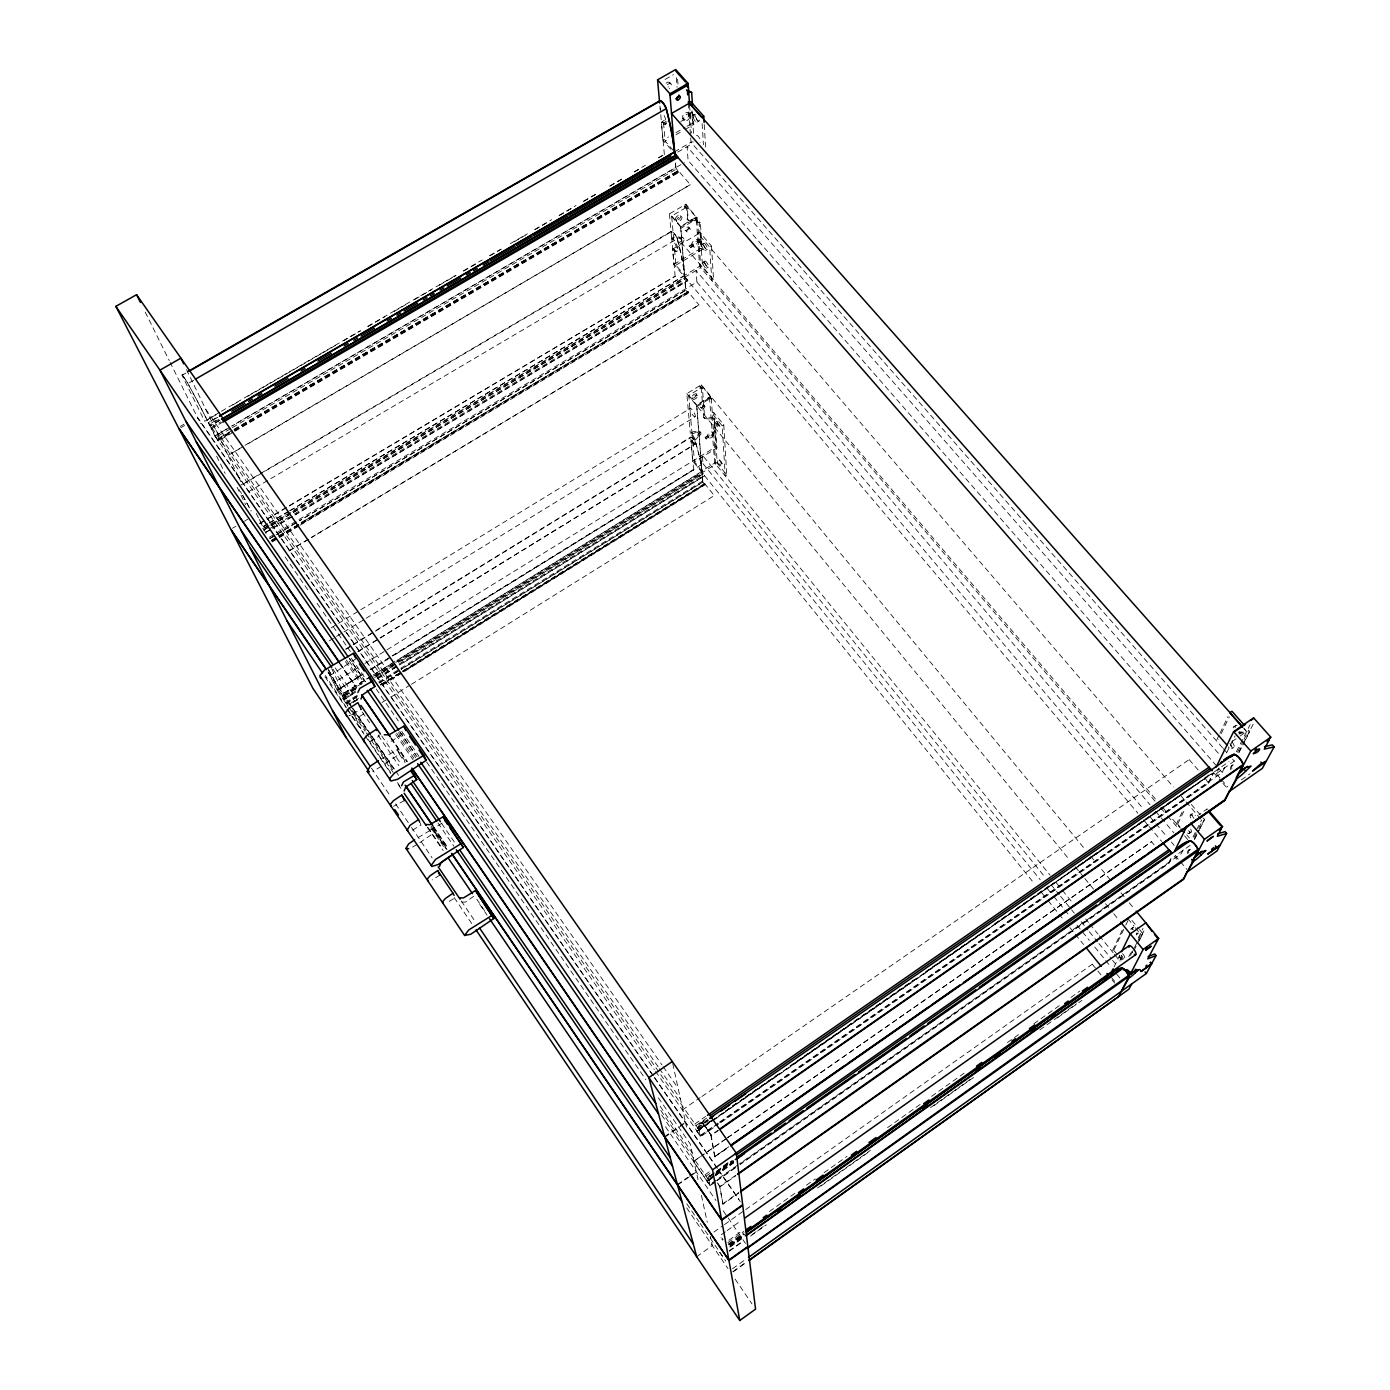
<?xml version="1.0" encoding="UTF-8"?>
<svg xmlns="http://www.w3.org/2000/svg" width="1390" height="1390" viewBox="0 0 1390 1390"><rect width="100%" height="100%" fill="white"/><g stroke="black" fill="none" stroke-linecap="round" stroke-linejoin="round"><path stroke-width="0.75" stroke-dasharray="5 3.75" d="M697.606 220.35L700.769 267.714L292.421 510.964M711.437 399.191L708.605 397.592L711.402 399.017M672.569 249.14A8.827 2.624 60.8 0 0 676.965 249.557A8.827 2.624 60.8 0 0 671.631 238.507L672.534 237.968A8.74 4.57 -42.4 0 1 678.963 237.065L679.918 237.62A3.492 1.824 -42.5 0 1 682.942 238.368A3.492 1.824 -42.5 0 1 679.519 242.242L679.415 242.381A8.74 4.57 -42.4 0 1 673.472 248.671L672.569 249.14L673.924 264.326L1137.906 813.254M680.561 243.737L680.614 243.632A3.492 1.824 -42.5 0 0 684.106 239.723A3.492 1.824 -42.5 0 0 681.083 238.993L680.127 238.42A8.74 4.57 -42.3 0 0 673.698 239.41L672.534 238.037L673.82 239.636A8.827 2.624 60.8 0 1 677.868 249.018A8.827 2.624 60.8 0 1 674.706 249.905L673.472 248.602L674.636 250.026A8.74 4.57 -42.3 0 0 680.561 243.737L679.449 242.26M690.986 441.151L691.751 440.682A7.471 3.405 -39.8 0 0 696.894 435.504L696.929 435.418A2.989 1.355 -39.9 0 0 699.952 432.203A2.989 1.355 -39.9 0 0 697.38 431.908L696.564 431.56A7.471 3.405 -39.8 0 0 691.073 432.846L690.291 433.28A7.506 1.963 58.9 0 1 694.861 442.402A7.506 1.963 58.9 0 1 690.986 441.151L692.724 461.063L1034.49 883.814M697.936 436.651L697.902 436.738A7.489 3.405 -39.8 0 1 692.759 441.968L691.768 440.734L692.828 441.881A7.506 1.981 58.9 0 0 695.625 441.933A7.506 1.981 58.9 0 0 692.185 434.288L691.073 432.811L692.081 434.097A7.489 3.405 -39.8 0 1 697.572 432.794L698.388 433.141A2.989 1.355 -39.9 0 1 700.96 433.437A2.989 1.355 -39.9 0 1 698.006 436.634L696.998 435.4M1092.314 964.243L1101.505 975.485M1154.117 844.894L1151.58 841.68L727.265 1137.958M1189.215 759.652L1198.493 770.355M1122.251 930.171L1112.139 951.455L1113.755 950.308L1124.84 927.06M1125.761 925.115L1128.541 919.311M1182.091 812.177L1175.714 825.469L1177.643 824.131L1184.958 808.928M1219.047 735.154L1216.372 740.748L1218.474 739.289M1219.951 733.277L1227.995 716.51M1221.167 733.677L1229.264 716.875M1205.113 778L1208.518 783.265L720.107 1123.051M1205.46 778.157L697.085 1131.217M1114.085 966.953L1119.853 955.191M1119.94 960.316L1121.834 956.511M1171.005 859.142L1168.834 863.468L740.088 1164.525M1208.518 783.265L1213.4 773.448M1208.327 782.796L1213.209 772.979L933.524 967.11M1168.66 863.068L1171.058 858.255M1220.09 778.105L1216.233 773.674L1219.065 768.01M1226.588 752.894L1235.067 735.883M1128.784 956.702L1130.696 952.915M1138.254 937.902L1143.032 928.416M1183.168 849.846L1181.239 853.668L739.775 1163.586M719.725 1121.956L1222.227 772.423L1225.997 764.952M1130.47 955.434L1137.211 942.125M1138.167 940.213L1142.007 932.603L1139.505 929.562M1133.875 950.725L1136.742 945.078M1137.698 943.202L1145.325 928.173M1139.435 940.335L1142.319 934.636M1192.985 836.954L1195.782 831.463M1196.72 829.622L1201.672 819.909M1206.815 809.762L1207.267 808.876L1199.066 814.61M1236.318 751.799L1250.114 724.677M1194.01 837.371L1197.832 829.899M1198.788 828.04L1201.638 822.428M1237.482 752.199L1243.112 741.183M1244.05 739.358L1248.724 730.167A2.815 2.467 20.4 0 1 1248.324 733.677L1244.05 728.864M1194.531 838.761L1204.835 818.641M1238.959 751.99L1253.867 722.852M1194.392 839.647L1199.153 830.334M1200.109 828.475L1203.931 821.021M1238.855 752.841L1244.484 741.86M1245.423 740.019L1249.176 732.686M725.354 1231.835L720.037 1235.606L721.062 1237.795M215.971 414.759L204.712 421.292L181.916 374.97L185.739 372.729M715.225 422.195L717.327 426.939L720.055 426.313L716.806 421.222L715.225 422.195L717.553 424.471M716.806 421.222L718.335 427.46M717.761 460.75C716.284 465.268 724.85 467.613 721.549 462.071C716.84 457.101 719.551 462.714 720.767 465.841M719.29 459.812L722.296 464.903M1240.332 731.453L1238.612 732.86M1240.367 733.52L1243.251 731.974L1240.401 734.876M1136.377 934.028L1138.254 933.003L1136.169 935.036M732.565 1268.74L746.691 1258.662M732.93 1271.624L747.003 1261.512M733.121 1271.885L747.247 1261.72M728.951 1244.745L743.337 1234.598M729.125 1245.023L744.241 1234.337M730.202 1244.815L744.432 1234.598M730.375 1245.023L744.484 1234.998M730.15 1245.683L744.276 1235.623M730.236 1246.239L744.449 1235.884M729.889 1246.795L744.015 1236.753M730.063 1247.073L744.206 1237.031M729.125 1250.861L743.372 1240.731M752.042 1234.546L766.307 1224.416M817.494 1187.998L870.453 1150.347M930.466 1107.656L971.071 1078.779M1039.894 1029.834L1076.52 1003.789M729.316 1251.174L743.424 1241.148M750.478 1236.127L766.342 1224.851M821.004 1185.965L870.383 1150.851M933.854 1105.71L974.407 1076.85M1057.269 1017.914L1081.959 1000.348M727.126 1230.584L741.304 1220.542M696.703 1256.699L712.34 1245.596L710.325 1236.318M1119.471 955.955A3.388 0.99 53.3 0 0 1122.877 959.169L1124.493 958.005M728.881 1240.28L742.972 1230.219M769.417 1211.507L795.862 1192.655M806.443 1185.218L815.27 1178.894M824.079 1172.691L846.997 1156.358M887.532 1127.638L922.821 1102.531M931.613 1096.345L966.884 1071.238M1007.42 1042.535L1012.737 1038.695M1014.474 1037.531L1019.791 1033.691M1033.865 1023.752L1062.099 1003.649M1070.873 997.464L1079.735 991.122M727.908 1242.695L743.772 1231.436M728.238 1244.12L744.102 1232.843M728.986 1244.259L743.077 1234.181M1131.199 928.624L1132.902 927.443M713.869 1232.113L722.713 1225.789M724.485 1224.59L743.928 1210.777M745.7 1209.578L1092.366 964.156M735.658 1175.384L719.707 1186.591L722.974 1204.209L738.907 1192.967M722.974 1204.209L719.933 1186.904L735.883 1175.697M722.748 1203.879L738.681 1192.568M705.998 1176.166L711.332 1172.43M723.669 1165.689L730.758 1160.719M709.699 1175.992L730.984 1161.067M714.373 1172.952L707.284 1178.025L708.796 1180.388M716.18 1171.805L732.165 1160.494M710.898 1175.384A256.299 19.669 55.7 0 0 708.605 1179.068L707.649 1178.477L714.686 1173.455M716.458 1172.222L732.461 1160.998M715.78 1173.247L733.555 1160.789M716.006 1173.594L733.764 1161.137M713.765 1175.471L706.711 1180.649L693.523 1161.415L704.174 1153.978M715.572 1174.428L733.277 1161.779M733.503 1162.11L707.006 1181.326L714.199 1176.183M715.277 1181.934L709.96 1185.67L706.798 1181.083L713.904 1176.096M715.694 1174.845L733.468 1162.37M715.815 1175.158L733.712 1162.492M708.813 1180.423L714.13 1176.652M715.92 1175.436L733.677 1162.944M1190.083 845.398L1175.349 855.736L1179.172 860.271M661.657 1115.041L709.63 1184.732L738.003 1164.82M709.96 1185.67L715.172 1181.361M716.823 1180.301L738.229 1165.168M739.845 1164.125L1169.303 862.53M717.049 1180.701L738.316 1165.758M1188.433 850.332L1189.423 849.638M693.541 1161.501L704.191 1154.065M1190.396 814.992L1192.359 813.636M1241.357 779.877L1250.097 773.778M714.686 1156.688L728.881 1146.663L714.686 1156.688L727.37 1148.349M677.417 1184.558L687.668 1177.399M689.37 1176.201L696.216 1171.423L690.239 1143.97L656.984 1095.789M677.555 1185.062L696.321 1171.944L697.989 1179.623M1189.128 833.514L1191.056 832.176M705.043 1174.776L710.36 1170.971M655.576 1071.342L700.126 1135.595L717.952 1123.19M1231.696 765.768L1232.774 765.021M718.161 1123.606L700.247 1136.255L699.083 1128.889A285.906 24.725 55.6 0 1 702.819 1123.572M719.846 1122.616L1209.091 782.101M696.842 1130.852L700.508 1136.707L718.335 1124.302M714.668 1156.602L710.916 1135.196L718.039 1130.244M714.929 1157.053L711.176 1135.543L718.3 1130.591M727.248 1137.871L1151.58 841.68M1231.627 748.81L1233.747 747.334M694.93 1123.989L705.581 1116.483M695.973 1125.518L706.659 1118.099M700.056 1123.485L707.18 1118.533M700.317 1123.867L707.441 1118.915M711.385 1120.531L698.84 1128.541A286.583 24.794 55.6 0 1 702.576 1123.19L707.927 1119.489M706.398 1121.105L697.38 1127.464L698.822 1129.253M708.083 1120.149L697.398 1127.568L699.083 1130.209M697.728 1128.037L708.396 1120.618M732.739 1105.762L736.3 1103.278M745.214 1097.092L779.078 1073.567M789.763 1066.147L852.139 1022.814M853.912 1021.563L914.603 979.342M925.306 971.923L983.998 931.196M994.701 923.759L1051.865 883.988M1071.325 870.522L1119.61 836.919M1130.296 829.5L1188.937 788.825M1204.974 777.67L1212.097 772.718M711.072 1120.983L696.876 1131.008L1229.09 761.598M725.406 1111.183L782.483 1071.534M793.186 1064.097L852.053 1023.196M862.756 1015.777L919.815 976.11M930.518 968.674L987.595 929.024M994.736 924.072L1054.193 882.581M1060.726 878.219L1205.199 777.844M696.998 1131.651L714.808 1119.263M715.103 1119.106L932.151 968.257M1216.233 773.674L1234.268 761.129A2.728 2.398 21 0 0 1235.276 759.235M1233.729 726.883L1235.901 725.389M682.282 1110.037L700.126 1097.614M701.915 1096.467L1189.284 759.496M1238.942 734.198L1241.114 732.704M1231.905 741.669L1238.473 737.134M1240.106 736.005L1246.656 731.453L1243.789 728.204M664.611 1136.62L678.529 1126.977M680.266 1125.761L685.496 1122.147L672.743 1063.576M664.785 1137.228L685.618 1122.773L686.538 1127.012M419.763 842.635L434.879 832.315L433.176 828.579L417.521 837.979M473.712 896.324L465.389 902.075L461.636 902.127M441.951 823.089L432.307 829.691L428.19 829.76M385.447 763.527L399.312 754.179L397.262 749.679L379.939 759.809M402.561 733.833L391.806 741.096L387.237 741.2M355.91 658.877L326.389 677.747M453.522 898.757L447.424 902.475M439.848 875.179L432.203 879.87M416.931 844.512L410.867 848.143M404.438 800.623L393.596 806.27M381.242 766.411L372.815 771.398M353.46 714.304L349.012 715.555L361.174 709.491M363.728 713.887L356.396 718.474M382.094 702.454L389.426 697.884M391.32 696.859L409.616 685.322M411.492 684.297L714.269 495.552L704.886 483.928L402.978 671.526M371.026 676.218L341.662 694.548L347.882 706.137L337.04 689.979L362.79 674.063M394.916 661.432L372.902 675.21L395.055 661.64M371.165 676.426L341.749 694.635L341.089 693.401M375.456 631.147L691.091 437.311A5.16 1.355 58.9 0 1 695.556 442.785L695.869 443.514A162.109 40.171 59.6 0 1 701.707 470.168L702.002 471.557L396.897 660.493L701.846 471.384L702.732 482.104L704.956 484.867L403.274 672.204M356.031 688.849L343.156 696.963L342.218 695.591L364.371 681.865M373.597 676.148L393.891 663.586M395.75 662.439L715.746 464.225L711.193 396.862L696.755 405.689L702.871 482.156L704.799 484.537L403.065 671.874M355.319 687.963L342.409 695.973L341.61 694.427M375.613 675.401L395.907 662.822M397.748 661.692L702.141 473.139M355.892 688.693L343.069 696.824M376.204 676.113L396.515 663.534M398.357 662.387L703.132 473.799L398.548 662.665M374.553 677.521L396.654 663.69M344.008 698.197L356.865 690.222M377.072 677.712L397.262 665.184M399.104 664.038L704.035 475.067M355.597 692.151L344.616 699.118L355.649 692.272M377.646 678.494L397.853 665.966M399.695 664.82L704.695 475.745L399.729 664.941M377.698 678.615L397.905 666.088M345.571 702.541L358.464 694.548M378.706 681.986L398.947 669.424M400.789 668.277L702.645 481.027M346.006 703.427L357.039 696.581M379.105 682.907L399.33 670.345M401.171 669.216L702.732 482.104L401.276 669.302M346.093 703.531L357.126 696.685M379.209 682.994L399.434 670.432M349.307 704.139L358.516 698.423M380.617 684.714L400.859 672.135M402.7 670.988L704.713 483.511L704.956 484.867M353.077 702.054L358.655 698.631M380.704 684.905L401.015 672.343M402.787 671.196L704.869 483.703M353.286 702.384L358.742 698.84M380.843 685.114L401.102 672.552M382.841 684.436L401.241 673.021M383.032 684.766L401.432 673.351M726.727 474.928L725.215 475.867L722.209 425.809L711.298 412.552A1.859 1.581 -4.5 0 1 713.921 412.847L723.79 424.836L726.727 474.928L717.257 463.287L713.921 412.847M357.491 668.017L333.531 682.82L348.16 704.313M364.875 663.464L385.152 650.937M387.011 649.808L715.92 446.746L714.929 431.734L712.479 433.228A2.971 1.338 -40 0 1 710.168 436.286A2.971 1.338 -40 0 1 707.632 436.217L705.216 437.711L706.224 438.927L708.639 437.45A2.971 1.338 -40 0 0 711.176 437.503A2.971 1.338 -40 0 0 713.487 434.462L715.92 432.95L714.929 431.734M717.257 463.287A1.79 1.546 -4.4 0 0 714.755 463.009L701.88 470.984L694.461 461.81L716.91 447.962L715.92 432.95M370.14 669.511L390.364 657.001M392.206 655.854L703.01 463.669L702.332 455.138L1045.575 877.82M337.144 690.17L363.068 674.272L337.284 690.396L328.144 671.822M370.365 669.615L390.781 657.157L370.522 669.841M392.536 655.924L693.627 469.855L392.675 656.132M722.209 425.809L723.79 424.836M705.216 437.711L707.58 435.574A2.971 1.338 -40 0 1 709.908 432.516A2.971 1.338 -40 0 1 712.445 432.585L714.877 431.091L714.008 418.095L703.688 417.382L701.081 386.924L699.726 386.82L699.865 388.575M357.977 651.51L378.288 639M380.13 637.871L695.869 443.514M358.099 651.649L378.41 639.139M380.252 638.01L696.008 443.636A5.438 1.425 58.9 0 0 693.228 438.927A5.438 1.425 58.9 0 0 690.691 437.103L375.283 630.904M706.224 438.927L708.587 436.808A2.971 1.338 -40 0 1 710.898 433.732A2.971 1.338 -40 0 1 713.452 433.802L715.885 432.307L714.008 418.095M329.187 640.912L334.729 637.524M336.571 636.377L342.114 632.989M343.973 631.859L364.302 619.401M366.143 618.272L695.07 416.826A4.865 1.303 59.1 0 0 692.394 410.05A4.865 1.303 59.1 0 0 690.361 411.058A4.865 1.303 59.1 0 0 695.07 416.826M345.78 649.043L351.305 645.638M353.147 644.508L373.441 632.033M345.936 649.286L351.479 645.881M353.321 644.751L373.615 632.294M331.185 627.828L336.728 624.44M338.569 623.311L358.933 610.87M360.774 609.741L690.135 408.469M701.88 470.984L696.581 404.924L710.221 396.602M696.824 406.697L711.263 397.87L701.255 384.839L686.834 393.613L690.291 433.28M701.324 385.847L699.726 386.82L702.471 388.696L704.713 418.616L715.033 419.328M692.081 434.097L688.762 395.403L702.367 387.115M288.998 550.84L309.414 538.59M311.273 537.478L699.101 304.862L311.343 537.652M289.085 550.996L309.483 538.764M269.208 537.27L274.89 534.055M276.645 532.822L297.199 520.729M298.954 519.513L696.911 282.083L696.077 270.511L1149.964 804.688M269.816 538.503L297.651 521.875L269.903 538.59M242.903 484.276L671.544 231.626A6.133 1.842 60.8 0 1 676.739 237.725L677.104 238.628A192.324 53.254 61.5 0 1 684.297 273.865L685.704 290.128L299.51 520.764L685.878 290.163L680.735 227.039L669.441 213.852L685.965 204.156L697.38 218.612L680.839 228.36M271.363 540.345L276.94 537.009M278.799 535.897L293.672 527.019M301.109 522.571L688.172 291.622L301.23 522.831M271.484 540.623L299.423 523.908M271.658 540.849L277.236 537.53M279.095 536.418L299.545 524.186M301.404 523.074L688.206 291.935L699.101 305.053M279.164 536.575L299.615 524.343M301.474 523.231L688.206 292.126M271.936 541.527L277.496 538.208M279.355 537.096L688.102 292.804L685.878 290.163M272.179 541.926L277.739 538.608M279.599 537.496L298.172 526.393M300.031 525.281L688.293 293.203L687.998 291.413M711.541 246.099L713.539 279.581L711.767 280.641L709.717 247.177L711.541 246.099L700.265 232.964A2.137 1.738 -4.7 0 0 697.259 232.669L1173.386 786.966M259.6 523.335L265.264 520.086M267.054 518.904L675.14 276.262L267.21 519.148M259.756 523.578L265.351 520.26M703.01 262.206L704.799 261.146M674.602 249.8L675.94 265.16L684.558 275.324L699.622 266.359A2.085 1.72 -4.7 0 1 702.541 266.654L713.539 279.581M267.453 523.839L261.945 527.314L267.61 524.065M269.382 522.883L287.921 511.642M289.867 510.686L684.488 275.515L687.824 280.606L295.184 514.926M269.469 522.953L288.095 511.868M289.954 510.755L684.523 275.689M262.658 528.686L290.562 512.059M264.778 528.113L290.805 512.615M292.664 511.503L684.87 277.861M263.527 529.955L269.121 526.636M270.981 525.524L291.431 513.327M293.29 512.215L685.895 278.487M263.735 530.25L269.243 526.775M271.189 525.82L291.57 513.466M293.498 512.528L686 278.452M270.286 528.322L292.612 515.012M294.471 513.9L687.06 279.877M706.52 268.253L708.309 267.175M265.334 532.509L270.911 529.19M272.77 528.078L293.255 515.864M295.114 514.752L687.824 280.606M265.421 532.683L270.998 529.347M272.857 528.235L293.325 516.038M676.548 251.451L677.434 250.912M689.197 246.447L691.994 244.779A3.458 1.79 -42.6 0 0 694.965 245.213A3.458 1.79 -42.6 0 0 697.641 241.443L700.456 239.775L701.62 241.113L698.788 242.798A3.458 1.79 -42.5 0 1 696.129 246.569A3.458 1.79 -42.5 0 1 693.158 246.134L690.343 247.802L689.197 246.447L691.942 243.91A3.458 1.79 -42.6 0 1 694.6 240.14A3.458 1.79 -42.6 0 1 697.572 240.574L700.404 238.906L699.222 221.375L687.094 219.012C688.867 217.883 685.687 200.803 684.419 208.865M690.343 247.802L693.089 245.266A3.458 1.79 -42.6 0 1 695.764 241.495A3.458 1.79 -42.6 0 1 698.736 241.93L701.568 240.244L700.386 222.73L699.222 221.375M701.811 244.379L703.618 243.302M673.924 264.326L701.029 248.237L700.456 239.775M232.53 528.252L235.935 526.219M244.449 521.18L247.837 519.148M675.94 265.16L702.176 249.574L701.62 241.113M705.373 250.513L707.18 249.436M680.735 227.039L697.293 217.292M248.185 491.973L677.278 238.733A6.464 1.929 60.8 0 0 674.011 233.138A6.464 1.929 60.8 0 0 671.092 231.47L240.835 485.093M698.423 233.781L682.073 243.459L1155.75 799.372M685.965 204.156L684.245 206.554L687.338 208.726L688.276 220.367L700.386 222.73M673.698 239.41L671.665 216.023L687.251 206.849M684.558 275.324L680.579 226.431L696.182 217.222M243.181 446.416L228.29 455.364L239.514 448.796M245.04 445.321L690.413 184.609L247.003 444.418M232.165 430.431L217.17 439.171L217.865 440.595L232.842 431.856M234.041 429.336L678.529 170.57L234.198 429.666M217.327 439.501L232.339 430.692M217.5 439.744L232.495 431.004M234.371 429.91L678.563 170.953L690.43 184.835M217.605 439.952L232.599 431.213M234.458 430.118L678.581 171.178M234.719 430.761L678.476 171.995M217.813 417.226L208.361 422.595L218.143 441.047L233.12 432.307M234.98 431.213L678.685 172.464L678.337 170.345M230.653 428.711L215.589 437.381L209.212 424.211L218.612 418.772M677.729 152.101L692.22 143.674M218.908 419.415L209.525 424.871L208.274 422.421L217.639 416.983M219.637 420.267L210.255 425.722L209.247 424.106L659.451 1072.871M219.759 420.44L210.376 425.896L209.212 424.228M211.402 427.373L220.767 421.935M223.304 421.761L212.079 428.276M214.859 435.887L229.854 427.164M675.401 163.603L675.731 167.478L231.73 426.07L684.349 162.613M229.923 427.286L214.964 435.991L654.325 1069.553M232.425 427.564L676.044 169.215L675.523 162.943M670.831 149.269L662.926 140.182L668.486 136.967M675.888 132.693L685.148 127.341M686.99 126.264L692.55 123.05L691.872 112.972L688.78 114.745A3.805 2.12 -44.8 0 1 685.878 119.036A3.805 2.12 -44.8 0 1 682.629 118.306L683.88 119.731A3.805 2.102 -44.8 0 0 687.129 120.461A3.805 2.102 -44.8 0 0 690.031 116.169L693.124 114.397L691.872 112.972M697.068 122.129L699.048 120.982M673.16 150.276L665.132 141.05L668.712 138.983M675.888 134.83L683.046 130.695M684.853 129.652L693.801 124.475L693.124 114.397M180.214 426.417L183.949 424.245M180.856 427.686L184.592 425.514M219.533 412.326L204.712 421.292M221.41 411.249L360.358 330.733M367.759 326.355L456.059 275.22M463.443 270.841L482.191 259.947M489.697 255.604L501.095 249.088M510.339 243.632L527.366 233.85M534.733 229.472L551.622 219.69M559.11 215.328L575.999 205.529M583.505 201.185L596.797 193.558M609.776 185.947L622.911 178.32M634.17 171.787L645.412 165.254M658.547 157.643L664.351 154.377L658.756 157.869M232.842 404.959L240.348 400.615M247.854 396.254L336.033 345.102M343.538 340.741L360.427 330.942M367.933 326.598L384.822 316.798M394.204 311.36L405.463 304.827M414.846 299.371L431.734 289.572M439.223 285.228L456.111 275.429M463.617 271.067L476.753 263.457M489.888 255.83L501.147 249.296M514.283 241.686L525.542 235.153M534.924 229.715L546.183 223.182M559.301 215.554L572.437 207.944M583.696 201.411L596.831 193.783M609.967 186.173L621.226 179.64M634.361 172.013L641.867 167.669M674.497 151.805L690.969 142.249A2.276 1.824 -4.8 0 1 693.228 141.988M662.926 140.182L661.327 122.077L663.655 122.859A9.782 3.093 62.2 0 0 667.044 121.225M665.619 124.144L666.609 123.588M688.71 113.719L691.803 111.93L693.054 113.354L689.961 115.144A3.805 2.12 -44.8 0 0 686.712 114.397A3.805 2.12 -44.8 0 0 683.811 118.706L682.542 117.264A3.805 2.12 -44.8 0 1 685.444 112.972A3.805 2.12 -44.8 0 1 688.71 113.719L689.961 115.144M680.805 121.503L683.88 119.731M693.176 115.353L695.156 114.206M193.61 380.426L187.859 383.518A224.224 14.856 58.4 0 1 207.423 420.718L208.448 422.664M185.947 373.059L182.125 375.283L183.028 376.082M665.045 79.439L673.438 74.66M412.535 830.16L421.014 825.034L420.319 823.314M369.844 741.652L379.331 736.074L378.897 734.858M1155.038 801.179L699.622 266.359L696.268 218.491L694.357 218.299L697.572 220.107M709.421 397.314L714.755 463.009L1050.058 875.161M719.898 426.487L717.57 424.211M669.598 82.41L670.884 83.869M703.027 1123.624L704.4 1125.361M688.206 112.694L689.475 114.119M688.78 114.745L690.031 116.169M692.55 123.05L693.801 124.475M683.133 119.314L684.384 120.739M1222.557 747.785L690.969 142.249L688.311 104.128M1223.252 748.584L1228.274 754.301M1232.548 759.183L1234.268 761.129M1218.37 753.293L687.094 146.662L688.085 160.441L1222.227 772.423M662.3 121.503L663.569 123.015A9.626 5.421 -44.6 0 0 665.567 121.642M1221.376 779.582L1227.804 786.949M1213.47 772.44L1221.602 781.805M1222.974 783.352L1228.395 789.59M664.368 154.603L659.903 105.223L660.198 109.376M678.685 172.464L675.731 167.478M687.094 219.012L688.276 220.367M686.069 205.477L697.38 218.612M695.799 218.108L697.537 220.906L695 218.091M685.461 206.624L687.338 208.726M695.556 218.056L696.755 219.446M685.027 206.519L687.424 209.16M684.784 206.502L685.965 207.875M684.523 206.519L685.704 207.892M694.687 218.178L695.869 219.568M1191.334 804.48L1203.549 818.71M1180.457 795.202L1203.149 821.924A2.537 2.259 22.6 0 0 1204.07 819.839M680.666 215.676A3.353 1.772 -42.8 0 1 677.521 220.193A3.353 1.772 -42.8 0 1 676.009 217.431A3.353 1.772 -42.8 0 1 680.666 215.676L681.847 217.049A3.353 1.772 -42.8 0 1 678.685 221.566A3.353 1.772 -42.8 0 1 677.191 218.803A3.353 1.772 -42.8 0 1 681.847 217.049M700.404 238.906L701.568 240.244M688.936 227.352A2.241 1.182 -42.7 0 1 686.816 230.358A2.241 1.182 -42.7 0 1 685.826 228.533A2.241 1.182 -42.7 0 1 688.936 227.352L690.118 228.742A2.241 1.164 -42.7 0 1 687.998 231.748A2.241 1.164 -42.7 0 1 687.007 229.923A2.241 1.164 -42.7 0 1 690.118 228.742M697.433 240.088L698.736 241.93M697.641 241.443L698.788 242.798M685.444 230.149L686.643 231.539M701.029 248.237L702.176 249.574M675.471 219.863L676.635 221.236M671.665 216.023L680.579 226.431M691.942 243.91L693.089 245.266M691.994 244.779L693.158 246.134M692.133 245.266L693.297 246.621M682.803 237.586L683.967 238.941M689.127 245.578L690.274 246.934M679.658 237.794L680.822 239.167M1177.643 824.131L1180.266 827.224M1186.852 834.938L1189.475 838.031M1162.77 807.607L1166.992 812.559M1172.621 819.162L1179.641 827.415M1160.65 807.781L1166.28 814.384M1167.687 816.034L1178.39 828.596M1184.558 835.859L1187.72 839.56M1155.577 811.308L1173.855 832.801M696.911 282.083L1143.344 808.928M1150.364 817.216L1154.569 822.185M1155.976 823.836L1165.81 835.442M1171.423 842.062L1174.22 845.381M1180.457 861.783L1186.834 869.323M1143.501 819.874L1161.675 841.384M1174.185 856.171L1176.826 859.315M675.158 276.454L671.092 231.47M685.704 290.128L688.293 293.203M684.818 277.236L686 278.643M701.255 384.839L1085.121 849.394M1090.629 856.084L1096.154 862.756M1101.679 869.445L1111.322 881.121M1120.983 892.814L1127.881 901.172M1129.271 902.84L1134.779 909.512M710.186 397.471L711.385 399.625M701.081 386.924L702.35 388.401M709.856 397.314L711.089 398.652M700.612 386.75L702.506 388.87M700.404 386.733L701.446 388.001M709.161 397.366L710.221 398.635M703.688 417.382L704.713 418.616M699.969 386.767L701.238 388.001M708.9 397.471L709.943 398.739M1131.964 920.406L1138.254 928.034M696.546 394.117A2.919 1.373 -40.3 0 1 693.766 397.853A2.919 1.373 -40.3 0 1 692.481 395.855A2.919 1.373 -40.3 0 1 696.546 394.117L697.572 395.386A2.919 1.355 -40.3 0 1 694.809 399.104A2.919 1.355 -40.3 0 1 693.523 397.106A2.919 1.355 -40.3 0 1 697.572 395.386M1127.759 918.564L1134.066 926.227M1135.335 927.756L1141.642 935.418A2.172 1.981 26.5 0 0 1142.007 932.603M703.827 404.977A1.946 0.904 -40.2 0 1 701.967 407.461A1.946 0.904 -40.2 0 1 701.116 406.141A1.946 0.904 -40.2 0 1 703.827 404.977L704.869 406.245A1.946 0.904 -40.2 0 1 703.01 408.73A1.946 0.904 -40.2 0 1 702.159 407.409A1.946 0.904 -40.2 0 1 704.869 406.245M700.786 407.409L701.828 408.677M691.994 397.766L693.019 399.017M688.762 395.403L696.581 404.924M686.834 393.613L1069.709 860.097M1075.217 866.804L1083.47 876.864M1084.86 878.549L1095.859 891.963M1105.502 903.691L1112.382 912.083M1113.755 913.751L1119.263 920.458M714.877 431.091L715.885 432.307M712.34 432.238L713.452 433.802M712.479 433.228L713.487 434.462M707.58 435.574L708.587 436.808M703.583 1124.267L705.13 1126.3M707.632 436.217L708.744 437.798M715.92 446.746L716.91 447.962M705.164 437.068L706.172 438.284M699.83 431.63L700.838 432.863M697.154 432.064L698.162 433.298M1113.755 950.308L1117.734 955.191M1119.054 956.824L1121.695 960.073M1055.549 881.903L1061.022 888.627M1062.394 890.312L1071.985 902.11M1085.677 918.946L1088.422 922.317M1089.795 924.002L1098.013 934.097M1099.386 935.783L1113.095 952.636M1114.45 954.322L1120.045 961.168M1051.048 884.561L1059.249 894.656M1060.622 896.341L1074.296 913.178M1081.125 921.605L1087.97 930.032M1089.343 931.717L1097.544 941.812M1098.899 943.497L1111.218 958.648M1112.573 960.334L1115.319 963.704M703.01 463.669L1040.189 879.714M1047.018 888.141L1052.473 894.865M1053.846 896.55L1063.402 908.348M1064.775 910.033L1068.858 915.089M1077.059 925.184L1089.343 940.352M1094.799 947.094L1104.355 958.874M1105.728 960.56L1111.183 967.301M1116.639 974.043L1120.74 979.081M1111.496 977.465L1115.544 982.487M1041.301 892.241L1046.757 898.982M1048.112 900.668L1057.651 912.466M1059.024 914.151L1063.107 919.207M1069.918 927.634L1074.001 932.69M1075.356 934.375L1083.54 944.488M1112.07 979.794L1114.728 983.077M693.645 469.994L690.691 437.103M702.124 472.687L703.132 473.938L702.002 471.557M182.872 375.786L183.497 376.707M705.025 1126.074L706.711 1128.489M183.358 376.447L184.053 377.472M705.842 1127.186L707.545 1129.705M722.227 1238.299L723.078 1239.515M205.772 409.338L661.97 1064.948M663.204 1066.738L678.077 1088.109M215.989 430.413L658.148 1066.842M659.381 1068.632L680.44 1098.934M660.684 1074.661L699.031 1129.896L700.126 1135.595M653.352 1075.738L197.033 416.653L170.171 362.46M654.586 1077.528L717.118 1167.843M718.352 1169.615L739.028 1199.483M717.223 1168.417L197.675 417.938L200.508 423.672M718.439 1170.172L740.314 1201.777M259.2 519.408L265.351 528.322M285.054 556.886L309.692 592.574M317.076 603.277L322.011 610.418M323.245 612.191L350.332 651.458M376.204 688.936L398.357 721.045M426.695 762.085L645.898 1079.717M351.322 658.235L366.091 679.641M401.78 731.418L418.998 756.403M660.128 1106.249L692.133 1152.658M399.851 731.679L417.087 756.699M660.754 1110.471L708.744 1180.145L709.63 1184.732M399.799 731.852L415.801 755.065M349.238 661.119L363.989 682.559M398.426 732.6L415.662 757.62M346.284 659.972L362.269 683.202M396.706 733.26L413.907 758.28M345.467 661.501L361.417 684.697M395.768 734.667L412.952 759.652M665.515 1126.769L715.972 1200.526M723.252 1210.777L727.022 1216.598M728.169 1217.918L745.44 1243.39M340.706 664.264L356.657 687.529M391.007 737.621L406.957 760.886M339.977 663.534L355.91 686.782M391.459 738.611L407.392 761.842M339.316 663.047L356.5 688.102M390.851 738.212L406.818 761.477M397.262 749.679L406.592 763.301M399.312 754.179L405.115 762.658M183.949 377.263L184.644 378.358M335.216 667.878L357.23 700.074M381.694 735.831L401.258 764.448M441.603 823.453L455.069 843.122M332.905 669.111L354.902 701.307M362.234 712.028L369.566 722.765M378.115 735.293L398.878 765.682M437.972 822.915L453.852 846.163M328.839 673.09L352.087 707.18M353.303 708.97L370.435 734.094M371.651 735.901L398.565 775.377M434.028 827.432L447.493 847.17M328.092 672.239L370.852 734.997M372.068 736.787L394.065 769.052M433.176 826.442L447.841 847.952M349.95 704.869L368.228 731.713M369.445 733.503L393.822 769.278M432.829 826.529L447.458 847.987M433.176 828.579L446.989 848.856M353.043 711.489L368.906 734.771M370.14 736.578L394.534 772.406M431.143 826.164L447.007 849.464M342.218 695.591L343.156 696.963M434.879 832.315L446.329 849.134M348.838 707.406L365.066 731.157M366.282 732.947L393.092 772.336M430.883 827.832L445.495 849.307M686.799 1203.775L698.979 1221.671M700.195 1223.461L725.789 1261.06M719.638 1252.321L722.192 1255.795M346.458 707.614L325.364 675.54M347.656 709.369L363.277 732.339M368.159 739.515L391.355 773.622M397.453 782.587L399.886 786.184M427.964 827.45L442.611 848.995M476.787 899.243L486.552 913.595M686.712 1207.91L727.943 1268.549M735.154 1279.13L751.955 1303.837M324.965 676.756L345.693 707.215M346.909 709.004L363.971 734.094M365.188 735.901L390.781 773.535M398.096 784.29L401.745 789.659M427.338 827.293L443.184 850.593M479.741 904.369L487.056 915.124M239.08 489.662L239.723 490.67M371.391 768.079L390.816 796.818M395.681 803.993L410.259 825.556M411.475 827.345L432.134 857.891M461.289 900.998L475.867 922.543M454.217 897.61L472.392 924.541M707.562 1129.67L708.431 1130.956M184.575 378.202L185.304 379.348M721.775 1238.942L722.574 1240.193M185.27 379.244L187.337 382.58M240.296 491.487L241.547 493.485M708.344 1130.921L709.23 1132.225M717.414 1182.821L718.213 1183.985M718.109 1183.88L718.873 1185.062M709.126 1132.138L711.176 1135.543M718.734 1184.906L719.464 1186.052M709.821 1133.284L710.916 1135.196M187.268 382.511L187.98 383.657A224.746 14.89 58.4 0 1 207.597 420.979M719.29 1185.844L719.933 1186.904M145.22 312.125L169.215 360.514M216.614 456.128L225.128 473.33M237.099 487.299L245.683 504.709M217.344 439.431L218.143 441.047M186.486 369.618L238.142 476.023M238.733 477.257L242.451 484.919M256.281 513.379L266.463 534.368M331.671 668.694L348.56 703.479M351.948 710.446L360.827 728.76M701.429 1195.417L707.267 1222.279M709.734 1185.27L708.831 1179.398A255.691 19.634 55.7 0 1 710.568 1175.697M663.534 122.754L665.132 141.05M669.441 213.852L671.631 238.507M692.741 441.794L694.461 461.81M704.713 483.511L704.799 484.537M677.608 79.143L678.042 84.894M676.322 77.701L677.052 87.292M689.579 105.275L691.49 133.006M692.011 110.783L693.575 134.083M700.265 232.964L702.541 266.654M702.141 123.641L703.427 144.699M704.244 124.614L705.634 147.774M1230.775 769.834A11.346 4.378 52.8 0 1 1234.581 766.046M1231.87 769.07A11.329 4.378 52.8 0 1 1235.675 765.282M1229.907 743.476A4.431 1.738 53.1 0 1 1231.94 748.463A4.431 1.738 53.1 0 1 1228.204 746.899M1233.277 727.787A4.5 1.79 53.1 0 1 1235.623 727.335M1239.046 731.626A4.5 1.79 53.1 0 1 1239.411 733.295M1241.565 731.783A4.5 1.807 53.1 0 1 1239.202 732.235M1235.449 726.292A4.5 1.807 53.1 0 1 1237.048 725.441M1232.044 741.999A4.431 1.738 53.1 0 1 1234.077 746.986A4.431 1.738 53.1 0 1 1230.341 745.422M667.409 84.634A3.701 2.102 -45.3 0 1 671.231 84.304A3.701 2.102 -45.3 0 1 669.355 88.56M666.123 83.192A3.701 2.102 -45.3 0 1 669.945 82.844A3.701 2.102 -45.3 0 1 668.069 87.101M666.053 121.799A9.782 3.093 62.2 0 1 661.327 122.077M664.125 115.526A9.782 3.093 62.2 0 1 665.741 119.957M664.298 120.218A9.626 5.421 -44.6 0 1 662.3 121.59M699.257 120.044A3.927 1.303 62.2 0 1 697.815 120.704A3.927 1.303 62.2 0 1 695.313 116.777M695.052 115.909A3.927 1.303 62.2 0 1 694.965 114.588M696.546 135.525A3.857 1.268 62 0 1 699.639 138.357A3.857 1.268 62 0 1 700.091 142.319M242.607 495.292A201.533 12.632 58.1 0 1 250.982 510.79M242.711 495.431A201.984 12.666 58.1 0 1 251.138 510.999M677.278 238.733A192.776 53.376 61.5 0 1 684.488 274.073M1187.755 853.703A10.251 3.545 52.9 0 1 1192.568 851.827M1188.728 853.026A10.251 3.545 52.9 0 1 1193.558 851.132M1188.711 830.542A4.014 1.407 53.1 0 1 1189.284 833.427A4.014 1.407 53.1 0 1 1186.817 832.367M1190.83 818.032A4.083 1.46 53.1 0 1 1190.413 814.992A4.083 1.46 53.1 0 1 1193.454 816.886M1193.993 818.38A4.083 1.46 53.1 0 1 1192.099 813.897A4.083 1.46 53.1 0 1 1195.417 815.513M1190.639 829.187A4.014 1.407 53.1 0 1 1191.213 832.071A4.014 1.407 53.1 0 1 1188.745 831.029M1132.555 952.828A5.612 1.668 53.2 0 1 1131.616 951.785M1121.435 955.417A3.388 0.99 53.3 0 1 1122.877 959.169M1131.043 929.702A3.51 1.06 53.3 0 1 1133.128 929.771M1137.09 932.985A3.51 1.06 53.2 0 1 1136.534 933.142M1132.972 929.145A3.51 1.06 53.2 0 1 1133.701 927.651M1122.495 953.627A3.388 0.99 53.3 0 1 1124.701 957.849A3.388 0.99 53.3 0 1 1121.556 955.521M328.44 669.685A168.711 9.4 57.7 0 1 341.089 693.401M328.544 669.824A169.094 9.417 57.7 0 1 341.245 693.61M696.008 443.636A162.474 40.275 59.6 0 1 701.863 470.359M725.493 1139.192L705.964 1152.831L725.476 1139.105M365.396 681.656L349.394 658.426L365.344 681.812M693.089 117.038A3.927 1.303 62.2 0 0 696.772 122.268A3.927 1.303 62.2 0 0 695.521 116.916A3.927 1.303 62.2 0 0 693.089 117.038M702.923 263.544A3.492 1.077 60.6 0 0 706.242 268.305A3.492 1.077 60.6 0 0 705.147 263.805A3.492 1.077 60.6 0 0 702.923 263.544M701.724 245.769A3.545 1.095 60.8 0 0 705.095 250.582A3.545 1.095 60.8 0 0 703.983 245.978A3.545 1.095 60.8 0 0 701.724 245.769M703.531 244.692A3.545 1.095 60.8 0 0 706.902 249.505A3.545 1.095 60.8 0 0 705.79 244.918A3.545 1.095 60.8 0 0 703.531 244.692M704.695 262.484A3.492 1.077 60.6 0 0 708.031 267.245A3.492 1.077 60.6 0 0 706.937 262.745A3.492 1.077 60.6 0 0 704.695 262.484"/><path stroke-width="1.5" d="M688.432 87.049L689.544 104.928M439.518 866.318L440.995 862.634L450.847 855.701M404.142 791.014L405.793 787.018L416.722 779.616L411.266 770.112M360.931 699.014L362.79 694.635L374.97 686.504L372.555 681.083L353.39 653.335L324.617 669.997L319.787 675.696L390.955 781.006L397.801 779.234L426.139 760.382L423.967 755.291L403.865 726.188L388.957 734.858L384.248 734.737M401.658 785.715L403.43 781.945L414.759 775.22M1208.987 767.315L1211.767 770.251M357.873 692.481L359.871 688.363L372.555 681.083M1110.349 974.598L1113.216 968.743M1121.556 951.698L1130.278 933.872L1145.829 922.873L1151.91 931.3M1174.689 850.906L1186.921 826.164M1216.181 766.967L1233.625 731.644L1253.589 717.848L1270.79 737.169L1267.002 741.635M1253.033 718.943L1253.589 717.848M1110.193 975.189A201.567 55.756 51.8 0 1 1122.164 967.944A6.29 1.807 53.2 0 1 1126.039 971.245A6.29 1.807 53.2 0 1 1128.993 976.353L1118.585 996.665L748.776 1260.313M740.679 1191.716L1183.411 879.436L1187.199 871.356M1192.168 861.765L1196.147 854.086M1121.382 991.296L1128.593 978.438A8.496 1.199 -37.9 0 0 1134.918 973.174L1138.914 969.577L1136.203 970.741A8.496 1.199 -37.9 0 0 1131.112 973.591L1130.296 974.164A8.688 2.502 53.2 0 0 1123.606 969.942M1130.296 974.164L1143.101 949.509L1158.687 938.441L1136.169 911.18M1183.411 879.436L1198.406 850.506A7.489 2.606 52.9 0 0 1194.896 844.321A7.489 2.606 52.9 0 0 1190.066 840.707A241.964 81.002 50.7 0 0 1177.365 848.352M963.409 982.782L1224.573 800.188L1229.49 790.719M1236.249 777.688L1240.106 770.251M730.914 1145.864L1224.851 800.484L1243.303 764.934A8.288 3.232 52.9 0 0 1239.428 758.002A8.288 3.232 52.9 0 0 1233.92 754.266A268.93 100.584 50 0 0 1223.843 759.965M1208.657 810.492L1222.557 826.616L1204.47 839.299L1196.112 855.232L1197.103 854.537A10.164 1.651 -38.6 0 1 1202.941 851.549L1205.964 850.489L1201.099 854.989A10.164 1.651 -38.6 0 1 1193.471 861.435L1187.408 871.825L1216.98 850.975L1220.003 845.468L1207.719 854.12L1220.316 844.911L1226.606 833.461L1225.024 831.62L1217.588 833.878M1270.79 737.169L1250.792 751.069L1240.453 770.755L1241.548 769.991L1240.818 769.243L1241.531 770.043A11.346 2.033 -39.2 0 1 1247.873 766.967L1251.104 766.046L1245.614 771.207A11.346 2.033 -39.2 0 1 1237.083 778.47L1229.75 791.153L1262.329 768.392L1266.047 761.633L1252.494 771.085L1260.556 763.996L1266.429 760.938L1274.161 746.864L1272.371 744.866L1264.518 746.673M1131.721 983.911L1128.923 989.194L748.967 1260.574M1156.028 941.412L1158.687 938.441M1148.123 956.598L1154.795 953.957L1156.098 955.538L1151.667 963.687L1140.999 971.54L1151.459 964.104L1150.156 962.523M1219.273 830.386L1222.557 826.616M748.463 1257.411L1146.35 973.486L1151.459 964.104M378.462 760.66L370.122 766.255L367.29 771.398L408 831.185M1247.577 766.307L1243.876 769.209A11.346 2.033 -39.2 0 1 1237.639 774.786M1193.993 858.064A10.147 1.668 -38.6 0 0 1199.535 853.147L1202.124 851.219M1134.414 971.037L1133.632 971.593A8.496 1.199 -37.9 0 1 1129.027 975.589M1134.918 973.174L1133.754 971.488M1146.924 965.129L1145.777 966.172M1256.63 748.81L1254.909 750.27M1213.939 847.431L1211.559 849.36M1136.429 969.421L1135.126 970.515M1147.219 947.146L1145.881 948.102M739.775 1320.5L755.552 1309.137L747.889 1246.969L728.933 1260.452L739.775 1320.5L476.04 929.927M746.864 1232.096L1108.386 975.224L1106.979 973.486M777.827 1211.767L781.354 1209.265M797.235 1197.972L800.779 1195.452M922.613 1108.873L927.912 1105.102M975.589 1071.221L980.888 1067.451M995.014 1057.408L1000.296 1053.655M1032.092 1031.067L1035.62 1028.548M1051.518 1017.254L1055.045 1014.752M1104.477 979.602L1108.021 977.101M745.787 1235.484L1122.164 967.944M745.961 1235.78L1122.825 968.43A5.96 1.703 53.2 0 1 1128.541 975.467L748.463 1247.056M728.864 1260.052L747.837 1246.535L742.747 1205.286L721.671 1220.194L728.864 1260.052L452.376 854.346M746.812 1248.62L1128.993 976.353M744.849 1218.022L1129.271 945.582M745.544 1230.185L750.826 1226.414M763.18 1217.657L766.707 1215.155M798.433 1192.62L803.733 1188.85M816.069 1180.093L823.123 1175.089M851.323 1155.055L856.622 1151.285M868.959 1142.528L876.013 1137.524M923.62 1103.712L928.902 1099.959M976.51 1066.147L981.809 1062.394M1011.781 1041.11L1015.308 1038.591M1029.399 1028.583L1034.699 1024.83M1064.67 1003.545L1068.198 1001.043M1082.306 991.018L1087.588 987.265M745.874 1231.592L1135.63 954.722M746.621 1231.731L1108.525 975.207M411.857 768.045L721.584 1219.673L742.677 1204.765L736.318 1153.179L136.585 294.697L115.839 306.356L178.337 427.495L339.473 662.474M737.43 1174.133L1197.885 849.429A7.106 2.485 52.9 0 0 1190.882 841.211L1190.257 841.037A241.408 80.811 50.7 0 0 1183.29 844.077M737.656 1174.446L1198.406 850.506M740.453 1191.386L1183.22 879.036M721.584 1219.673L712.566 1169.807L736.318 1153.179M736.214 1154.986L1169.894 851.114M737.517 1156.845L771.276 1133.076M774.838 1130.678L785.506 1123.103M789.068 1120.705L803.281 1110.627M806.843 1108.23L854.85 1074.487M858.395 1072.09L906.402 1038.33M909.946 1035.95L924.194 1025.872M927.721 1023.492L975.745 989.732M979.29 987.352L1096.658 904.96M1100.168 902.597L1171.544 852.852L1163.065 843.035M737.795 1157.262L744.901 1152.275M755.569 1144.787L762.693 1139.817M775.134 1131.078L780.468 1127.342M792.908 1118.62L796.47 1116.118M807.138 1108.647L814.245 1103.66M824.913 1096.189L832.019 1091.202M844.46 1082.48L848.022 1079.978M858.69 1072.507L865.796 1067.52M876.465 1060.031L883.588 1055.045M890.695 1050.058L897.801 1045.072M910.241 1036.349L917.365 1031.363M928.034 1023.891L935.14 1018.905M945.808 1011.416L949.353 1008.931M965.355 997.707L968.917 995.223M979.585 987.734L986.692 982.747M997.36 975.276L1004.466 970.29M1011.59 965.303L1018.696 960.316M1029.365 952.845L1038.243 946.607M1048.911 939.136L1056.035 934.149M1063.141 929.163L1070.248 924.176M1086.25 912.952L1089.812 910.467M1100.48 902.979L1107.587 897.992M1118.255 890.521L1123.589 886.785M1132.468 880.548L1141.364 874.31M1150.26 868.072L1159.138 861.852M735.327 1159.555L1190.066 840.707M737.326 1158.652L744.432 1153.665M844.39 1065.904L730.654 1145.412L959.865 985.267M847.935 1063.419L927.912 1007.507M931.456 1005.022L959.882 985.145M963.444 982.66L1144.7 855.945M1148.244 853.46L1224.659 800.032M735.258 1153.613L1168.92 849.759L1171.336 852.609M719.812 1129.01L1242.99 764.656L1242.73 763.718A7.853 3.075 52.9 0 0 1234.859 754.77L1234.146 754.631A268.287 100.341 50 0 0 1224.103 760.295M720.072 1129.34L1243.303 764.934M459.638 897.818L463.495 897.923L475.519 890.538L493.763 918.564L470.758 934.254L464.607 935.453L405.967 848.386L408.625 843.904L414.62 839.769M707.371 1115.353L1209.074 767.158M710.221 1115.631L1210.151 768.635M709.717 1118.238L1233.92 754.266M709.96 1118.62L713.522 1116.153M720.663 1111.201L729.576 1105.015M734.91 1101.297L745.613 1093.861M1230.584 757.098L1234.146 754.631M1234.876 731.505L1245.51 724.155M425.774 824.531L429.996 824.652L443.323 816.677L463.374 847.466L437.989 864.615L431.942 866.422L407.201 830.282M672.291 1061.526L648.852 1077.598L664.611 1136.62M428.137 880.895L427.234 879.088L430.066 875.77L437.659 870.574L452.984 893.266L445.356 898.496L442.507 901.797L443.358 903.569M407.096 830.351L410.05 825.312L418.477 819.596L401.797 795.045L393.405 800.709L390.347 804.462L391.441 806.652M376.186 729.35L366.769 735.64L363.381 739.914L364.684 742.573M492.303 915.193L468.743 929.962L464.607 935.453M461.619 843.365L435.539 859.402L431.056 865.64M1250.826 720.472L1251.799 719.951M423.967 755.291L394.76 772.788L389.721 778.452L389.912 779.999M231.696 411.145L244.883 403.5M248.567 401.345L252.302 399.173M257.932 395.907L261.789 393.7M274.803 386.107L288.06 378.428M301.039 370.869L304.966 368.611M317.91 361.07L331.237 353.355M344.147 345.832L348.143 343.538M353.772 340.272L357.525 338.083M361 336.05L374.414 328.266M387.237 320.812L391.32 318.466M396.949 315.183L400.702 313.011M404.108 311.012L417.608 303.194M423.238 299.927L426.991 297.738M430.344 295.775L434.097 293.603M440.126 290.11L443.879 287.939M447.215 285.975L460.785 278.122M466.415 274.838L470.168 272.666M473.451 270.737L477.204 268.565M483.303 265.038L488.932 261.754M490.322 260.938L515.221 246.499M516.559 245.7L532.109 236.682M533.413 235.9L567.78 215.971M569.031 215.224L610.957 190.899M612.121 190.187L654.151 165.81M655.229 165.167L671.04 155.993M221.514 419.189L676.061 155.072L678.077 157.591M221.653 419.346L676.079 155.298L674.793 153.821L669.911 93.79L657.574 79.838L675.696 69.5L688.067 83.365L688.172 84.964L670.032 95.371M222.626 420.857L677.225 156.618M223.408 421.952L678.059 157.365M219.498 415.888L674.445 152.014M219.603 416.079L674.619 152.014L674.202 149.859A213.087 62.116 62.9 0 0 666.105 108.507L665.688 107.482A6.794 2.172 62.3 0 0 660.024 101.053L191.542 369.896M688.693 101.748A2.328 1.842 -4.9 0 1 691.438 102.321L703.74 116.187L701.741 117.333L688.154 102.009M1201.186 854.902L1199.622 853.06M195.347 379.209L666.279 108.629A7.176 2.276 62.3 0 0 662.7 102.426A7.176 2.276 62.3 0 0 659.538 100.949L187.563 371.721M669.911 93.79L688.067 83.365M1243.963 769.087L1245.788 771.05M1156.619 940.3L1157.818 939.935L1147.775 958.874L1156.098 955.538M1220.09 828.892L1221.376 828.631L1217.327 836.311L1226.606 833.461M1267.993 739.775L1269.365 739.636L1264.327 749.141L1274.161 746.864M686.156 86.111L688.38 86.771M408.712 848.717L405.967 848.386M686.573 89.95L691.664 92.452L692.498 104.997M687.859 91.375L691.664 92.452M686.973 85.016L685.878 84.425L687.477 85.919M367.29 771.398L368.246 772.301M346.544 715.867L345.207 713.139L348.543 708.848L357.908 702.628L360.166 707.388M320.065 677.347L321.194 678.494M675.818 71.099L685.478 81.923M686.869 83.487L688.172 84.964M686.434 84.529L688.363 87.709L687.06 86.249M685.548 84.443L686.851 85.919M1244.536 725.441L1231.957 711.28L1229.785 712.775L1242.608 727.248M1242.347 726.588L689.423 103.138L671.509 113.459L1226.988 745.075M1260.904 762.033L1262.641 764.014M1233.625 731.644L1250.792 751.069M674.776 153.803L1212.045 770.807M1208.414 811.621L1220.472 825.608M1215.364 845.832L1216.928 847.639M1190.622 823.106L1204.47 839.299M1181.048 829.066L1183.863 832.367M1191.925 859.593L1193.471 861.435L1191.995 859.437M1154.447 934.358L1158.339 939.084M676.061 155.072L674.619 152.014M1120.635 922.143L1143.101 949.509M1150.381 962.123L1151.667 963.687M1145.082 971.94L1146.35 973.486M1139.922 969.577L1141.207 971.141M1135.213 969.247L1136.499 970.846M1129.809 971.992L1131.112 973.591L1129.67 971.923A8.688 2.502 53.2 0 0 1126.908 969.56M1086.268 947.858L1101.245 966.398M115.839 306.356L712.566 1169.807M409.668 736.526L415.558 745.04M419.085 750.148L426.139 760.382M359.489 664.055L364.25 670.97M369.028 677.868L374.97 686.504M185.687 420.962L348.126 656.81M370.279 688.971L398.583 730.063M420.718 762.224L655.767 1103.469M196.285 441.881L345.067 658.182M367.186 690.361L395.472 731.47M417.608 763.649L658.582 1114.015M361.556 694.687L389.773 735.831M338.743 661.744L178.997 428.763L230.827 529.26L326.407 669.494M362.043 695.712L390.225 736.822M412.291 769L721.671 1220.194M410.919 771.137L416.722 779.616M445.165 820.899L447.58 824.444M450.012 827.988L463.374 847.466M241.061 530.181L332.766 664.298M360.896 705.425L380.46 734.042M412.257 780.537L440.387 821.664M459.951 850.28L670.293 1157.835M249.835 547.504L331.689 667.322M411.092 783.578L436.755 821.125M456.302 849.742L672.552 1166.297M405.897 786.149L432.811 825.625M325.642 668.642L231.383 530.32L312.872 688.311L369.34 771.937M405.063 785.194L431.942 824.652M451.507 853.338L728.933 1260.452M493.763 918.564L475.519 890.538M287.191 621.191L322.532 673.16M404.177 793.238L426.122 825.504M448.049 857.769L472.426 893.614M489.489 918.703L682.056 1201.881M332.505 710.603L370.174 766.29M438.197 866.874L460.073 899.191M479.498 927.929L693.315 1244.067M394.812 809.64L398.443 815.026M219.238 487.143L159.937 370.14L180.909 358.151L183.671 363.833M219.863 488.359L268.913 585.138M269.434 586.163L346.301 737.829M136.585 294.697L140.425 302.447M360.618 708.327L361.174 709.491M401.797 795.045L404.438 800.623M437.659 870.574L438.302 871.947M438.736 872.851L439.761 874.988M376.273 729.281L376.707 730.48M418.564 819.544L419.728 822.289M453.07 893.214L454.096 895.421M353.39 653.335L355.475 657.939M403.865 726.188L405.758 730.514M443.323 816.677L445.078 820.726M664.785 1137.228L677.417 1184.558M677.555 1185.062L696.703 1256.699M657.574 79.838L659.642 103.051M687.355 90.558L687.668 94.868M703.74 116.187L704.122 122.494M1220.455 762.954A268.93 100.584 50 0 1 1222.105 761.407M666.279 108.629A213.573 62.255 62.9 0 1 674.411 150.068M678.946 95.041A2.485 1.39 -45.2 0 1 678.372 97.196A2.485 1.39 -45.2 0 1 676.148 98.603M1177.608 848.647A241.408 80.811 50.7 0 1 1181.743 845.085M1128.993 947.25A5.612 1.668 53.2 0 1 1131.112 946.347A5.612 1.668 53.2 0 1 1135.682 952.393A5.612 1.668 53.2 0 1 1134.344 954.339M1110.402 975.45A201.098 55.635 51.8 0 1 1111.149 974.39M1111.983 973.417A201.098 55.635 51.8 0 1 1122.338 968.222M1145.829 950.135L1151.042 946.277L1145.829 950.135M1207.18 840.898L1213.244 836.415L1207.18 840.898M1253.398 753.606C1260.348 752.824 1262.954 743.303 1253.398 753.606M677.938 99.941A2.485 1.39 -45.1 0 0 680.249 96.518A2.485 1.39 -45.1 0 0 676.843 97.7A2.485 1.39 -45.1 0 0 677.938 99.941"/></g></svg>
